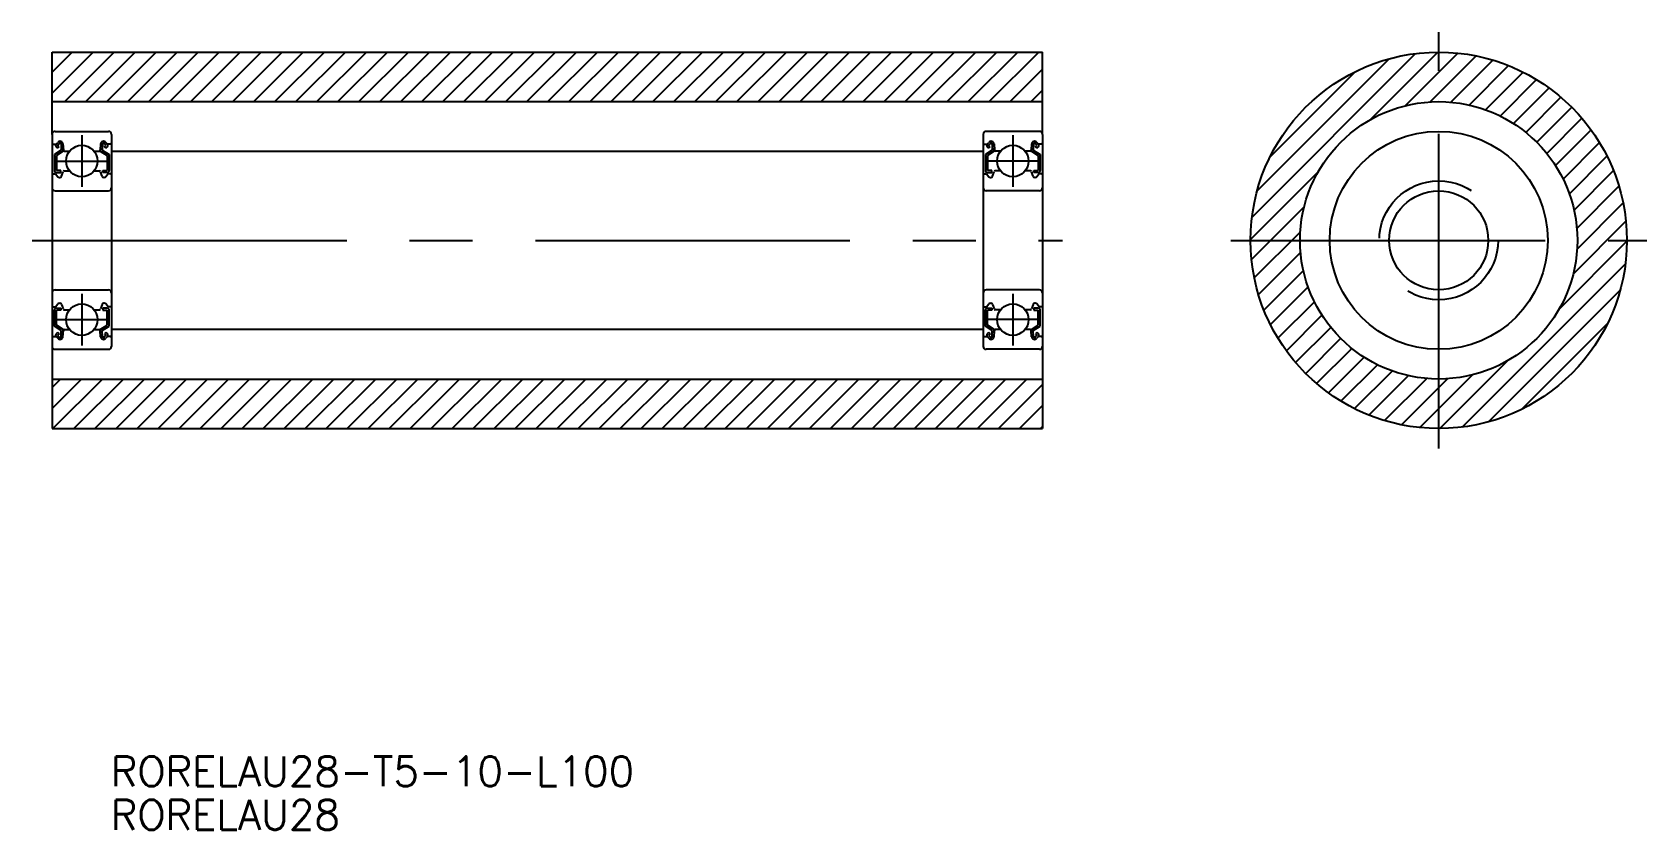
# Model space of a CAD drawing. Extents: x -2 to 161, y -59 to 21.
import ezdxf

# ---------------------------------------------------------------- set-up
doc = ezdxf.new("R2010")
doc.units = 0
doc.linetypes.add('CENTER', pattern=[50.8, 31.75, -6.35, 6.35, -6.35])
doc.linetypes.add('DASHED', pattern=[19.05, 12.7, -6.35])
doc.layers.get('0').update_dxf_attribs({"linetype": 'CONTINUOUS'})
doc.layers.add('CENTER', color=1, linetype='CENTER')
doc.styles.get("Standard").update_dxf_attribs({"font": 'txt.shx', "height": 3, "bigfont": 'bigfont.shx'})

# ---------------------------------------------------------------- blocks, each defined once
blk = doc.blocks.new('*U9')
at = {"color": 7, "linetype": 'CONTINUOUS'}
blk.add_text('RORELAU28-T5-10-L100', height=3, dxfattribs=at).set_placement((5.92, -55.09))
blk = doc.blocks.new('*U10')
at = {"color": 7, "linetype": 'CONTINUOUS'}
blk.add_text('RORELAU28', height=3, dxfattribs=at).set_placement((5.92, -59.49))

msp = doc.modelspace()

# ---------------------------------------------------------------- linework, layer by layer
at = {"color": 7, "linetype": 'CONTINUOUS'}
for p, q in [((0, 10.7), (0, 19)), ((0, 19), (100, 19)), ((100, 10.7), (100, 19)), ((0, 14), (100, 14)), ((0, 10.7), (0, -10.7)), ((0.3, 11), (5.7, 11)), ((0.41, 9.7), (0.57, 9.89)), ((5.59, 9.7), (5.43, 9.89)), ((6, 10.7), (6, -10.7)), ((94, 10.7), (94, -10.7)), ((99.7, 11), (94.3, 11)), ((94.41, 9.7), (94.57, 9.89)), ((99.59, 9.7), (99.43, 9.89)), ((100, 10.7), (100, -10.7)), ((0.1, 9.7), (0.41, 9.7)), ((0.93, 9.1), (0.23, 8.66)), ((0.23, 8.66), (0.23, 7.05)), ((0.56, 9.29), (0.42, 9.43)), ((1.13, 8.99), (0.43, 8.55)), ((0.43, 8.55), (0.43, 7.05)), ((0.56, 9.57), (0.73, 9.76)), ((0.7, 9.43), (0.56, 9.57)), ((0.56, 9.29), (0.7, 9.43)), ((0.9, 9.71), (0.93, 9.1)), ((1.1, 9.73), (1.15, 9.09)), ((1.13, 9.33), (1.13, 8.99)), ((1.25, 9), (1.77, 9)), ((4.23, 9), (4.75, 9)), ((4.9, 9.73), (4.85, 9.09)), ((4.87, 9.33), (4.87, 8.99)), ((4.87, 8.99), (5.57, 8.55)), ((5.1, 9.71), (5.07, 9.1)), ((5.07, 9.1), (5.77, 8.66)), ((5.44, 9.57), (5.27, 9.76)), ((5.29, 9.43), (5.44, 9.57)), ((5.44, 9.29), (5.29, 9.43)), ((5.44, 9.29), (5.58, 9.43)), ((5.57, 8.55), (5.57, 7.05)), ((5.9, 9.7), (5.59, 9.7)), ((5.77, 8.66), (5.77, 7.05)), ((6, 9), (94, 9)), ((94.1, 9.7), (94.41, 9.7)), ((94.93, 9.1), (94.23, 8.66)), ((94.23, 8.66), (94.23, 7.05)), ((94.56, 9.29), (94.42, 9.43)), ((95.13, 8.99), (94.43, 8.55)), ((94.43, 8.55), (94.43, 7.05)), ((94.56, 9.57), (94.73, 9.76)), ((94.71, 9.43), (94.56, 9.57)), ((94.56, 9.29), (94.71, 9.43)), ((94.9, 9.71), (94.93, 9.1)), ((95.1, 9.73), (95.15, 9.09)), ((95.13, 9.33), (95.13, 8.99)), ((95.77, 9), (95.25, 9)), ((98.75, 9), (98.23, 9)), ((98.9, 9.73), (98.85, 9.09)), ((98.87, 9.33), (98.87, 8.99)), ((98.87, 8.99), (99.57, 8.55)), ((99.1, 9.71), (99.07, 9.1)), ((99.07, 9.1), (99.77, 8.66)), ((99.44, 9.57), (99.27, 9.76)), ((99.29, 9.43), (99.44, 9.57)), ((99.44, 9.29), (99.29, 9.43)), ((99.44, 9.29), (99.58, 9.43)), ((99.57, 8.55), (99.57, 7.05)), ((99.9, 9.7), (99.59, 9.7)), ((99.77, 8.66), (99.77, 7.05)), ((0.1, 6.7), (0.35, 6.7)), ((0.35, 6.7), (0.58, 6.42)), ((0.88, 7.05), (0.43, 7.05)), ((0.43, 6.85), (0.88, 6.85)), ((0.88, 6.85), (0.88, 7.05)), ((0.96, 6.48), (1.12, 6.93)), ((1.22, 7), (1.77, 7)), ((4.23, 7), (4.78, 7)), ((5.04, 6.48), (4.88, 6.93)), ((5.12, 7.05), (5.57, 7.05)), ((5.12, 6.85), (5.12, 7.05)), ((5.57, 6.85), (5.12, 6.85)), ((5.65, 6.7), (5.42, 6.42)), ((5.9, 6.7), (5.65, 6.7)), ((94.1, 6.7), (94.35, 6.7)), ((94.35, 6.7), (94.58, 6.42)), ((94.88, 7.05), (94.43, 7.05)), ((94.43, 6.85), (94.88, 6.85)), ((94.88, 6.85), (94.88, 7.05)), ((94.96, 6.48), (95.12, 6.93)), ((95.77, 7), (95.22, 7)), ((98.78, 7), (98.23, 7)), ((99.04, 6.48), (98.88, 6.93)), ((99.12, 6.85), (99.12, 7.05)), ((99.12, 7.05), (99.57, 7.05)), ((99.57, 6.85), (99.12, 6.85)), ((99.65, 6.7), (99.42, 6.42)), ((99.9, 6.7), (99.65, 6.7)), ((0.3, 5), (5.7, 5)), ((0.74, 6.35), (0.77, 6.35)), ((5.26, 6.35), (5.23, 6.35)), ((99.7, 5), (94.3, 5)), ((94.74, 6.35), (94.77, 6.35)), ((99.26, 6.35), (99.23, 6.35)), ((0.3, -5), (5.7, -5)), ((0.35, -6.7), (0.58, -6.42)), ((0.74, -6.35), (0.77, -6.35)), ((0.96, -6.48), (1.12, -6.93)), ((5.04, -6.48), (4.88, -6.93)), ((5.26, -6.35), (5.23, -6.35)), ((5.65, -6.7), (5.42, -6.42)), ((99.7, -5), (94.3, -5)), ((94.35, -6.7), (94.58, -6.42)), ((94.74, -6.35), (94.77, -6.35)), ((94.96, -6.48), (95.12, -6.93)), ((99.04, -6.48), (98.88, -6.93)), ((99.26, -6.35), (99.23, -6.35)), ((99.65, -6.7), (99.42, -6.42)), ((0.1, -6.7), (0.35, -6.7)), ((0.23, -8.66), (0.23, -7.05)), ((0.43, -6.85), (0.88, -6.85)), ((0.43, -8.55), (0.43, -7.05)), ((0.88, -7.05), (0.43, -7.05)), ((0.88, -6.85), (0.88, -7.05)), ((1.22, -7), (1.77, -7)), ((4.23, -7), (4.78, -7)), ((5.57, -6.85), (5.12, -6.85)), ((5.12, -6.85), (5.12, -7.05)), ((5.12, -7.05), (5.57, -7.05)), ((5.57, -8.55), (5.57, -7.05)), ((5.9, -6.7), (5.65, -6.7)), ((5.77, -8.66), (5.77, -7.05)), ((94.1, -6.7), (94.35, -6.7)), ((94.23, -8.66), (94.23, -7.05)), ((94.43, -6.85), (94.88, -6.85)), ((94.43, -8.55), (94.43, -7.05)), ((94.88, -7.05), (94.43, -7.05)), ((94.88, -6.85), (94.88, -7.05)), ((95.77, -7), (95.22, -7)), ((98.78, -7), (98.23, -7)), ((99.57, -6.85), (99.12, -6.85)), ((99.12, -6.85), (99.12, -7.05)), ((99.12, -7.05), (99.57, -7.05)), ((99.57, -8.55), (99.57, -7.05)), ((99.9, -6.7), (99.65, -6.7)), ((99.77, -8.66), (99.77, -7.05)), ((0.1, -9.7), (0.41, -9.7)), ((0.93, -9.1), (0.23, -8.66)), ((0.41, -9.7), (0.57, -9.89)), ((0.56, -9.29), (0.42, -9.43)), ((1.13, -8.99), (0.43, -8.55)), ((0.56, -9.29), (0.7, -9.43)), ((0.7, -9.43), (0.56, -9.57)), ((0.56, -9.57), (0.73, -9.76)), ((0.78, -8.77), (0.78, -8.77)), ((0.9, -9.71), (0.93, -9.1)), ((0.96, -8.88), (0.96, -8.88)), ((1.1, -9.73), (1.15, -9.09)), ((1.13, -9.33), (1.13, -8.99)), ((1.25, -9), (1.77, -9)), ((4.23, -9), (4.75, -9)), ((4.9, -9.73), (4.85, -9.09)), ((4.87, -8.99), (5.57, -8.55)), ((4.87, -9.33), (4.87, -8.99)), ((5.07, -9.1), (5.77, -8.66)), ((5.1, -9.71), (5.07, -9.1)), ((5.44, -9.57), (5.27, -9.76)), ((5.44, -9.29), (5.29, -9.43)), ((5.29, -9.43), (5.44, -9.57)), ((5.59, -9.7), (5.43, -9.89)), ((5.44, -9.29), (5.58, -9.43)), ((5.9, -9.7), (5.59, -9.7)), ((94, -9), (6, -9)), ((94.1, -9.7), (94.41, -9.7)), ((94.93, -9.1), (94.23, -8.66)), ((94.41, -9.7), (94.57, -9.89)), ((94.56, -9.29), (94.42, -9.43)), ((95.13, -8.99), (94.43, -8.55)), ((94.56, -9.29), (94.71, -9.43)), ((94.71, -9.43), (94.56, -9.57)), ((94.56, -9.57), (94.73, -9.76)), ((94.9, -9.71), (94.93, -9.1)), ((95.1, -9.73), (95.15, -9.09)), ((95.13, -9.33), (95.13, -8.99)), ((95.77, -9), (95.25, -9)), ((98.75, -9), (98.23, -9)), ((98.9, -9.73), (98.85, -9.09)), ((98.87, -8.99), (99.57, -8.55)), ((98.87, -9.33), (98.87, -8.99)), ((99.04, -8.88), (99.04, -8.88)), ((99.07, -9.1), (99.77, -8.66)), ((99.1, -9.71), (99.07, -9.1)), ((99.22, -8.77), (99.22, -8.77)), ((99.44, -9.57), (99.27, -9.76)), ((99.29, -9.43), (99.44, -9.57)), ((99.44, -9.29), (99.29, -9.43)), ((99.59, -9.7), (99.43, -9.89)), ((99.44, -9.29), (99.58, -9.43)), ((99.9, -9.7), (99.59, -9.7)), ((0, -10.7), (0, -19)), ((0.3, -11), (5.7, -11)), ((99.7, -11), (94.3, -11)), ((100, -10.7), (100, -19)), ((0, -14), (100, -14)), ((0, -19), (100, -19))]:
    msp.add_line(p, q, dxfattribs=at)
at = {"color": 3, "linetype": 'CONTINUOUS'}
for p, q in [((0, 16.97), (2.03, 19)), ((0, 14.85), (4.15, 19)), ((1.27, 14), (6.27, 19)), ((3.39, 14), (8.39, 19)), ((5.51, 14), (10.51, 19)), ((7.64, 14), (12.64, 19)), ((9.76, 14), (14.76, 19)), ((11.88, 14), (16.88, 19)), ((14, 14), (19, 19)), ((16.12, 14), (21.12, 19)), ((18.24, 14), (23.24, 19)), ((20.36, 14), (25.36, 19)), ((22.49, 14), (27.49, 19)), ((24.61, 14), (29.61, 19)), ((26.73, 14), (31.73, 19)), ((28.85, 14), (33.85, 19)), ((30.97, 14), (35.97, 19)), ((33.09, 14), (38.09, 19)), ((35.21, 14), (40.21, 19)), ((37.33, 14), (42.33, 19)), ((39.46, 14), (44.46, 19)), ((41.58, 14), (46.58, 19)), ((43.7, 14), (48.7, 19)), ((45.82, 14), (50.82, 19)), ((47.94, 14), (52.94, 19)), ((50.06, 14), (55.06, 19)), ((52.18, 14), (57.18, 19)), ((54.31, 14), (59.31, 19)), ((56.43, 14), (61.43, 19)), ((58.55, 14), (63.55, 19)), ((60.67, 14), (65.67, 19)), ((62.79, 14), (67.79, 19)), ((64.91, 14), (69.91, 19)), ((67.03, 14), (72.03, 19)), ((69.15, 14), (74.15, 19)), ((71.28, 14), (76.28, 19)), ((73.4, 14), (78.4, 19)), ((75.52, 14), (80.52, 19)), ((77.64, 14), (82.64, 19)), ((79.76, 14), (84.76, 19)), ((81.88, 14), (86.88, 19)), ((84, 14), (89, 19)), ((86.12, 14), (91.12, 19)), ((88.25, 14), (93.25, 19)), ((90.37, 14), (95.37, 19)), ((92.49, 14), (97.49, 19)), ((94.61, 14), (99.61, 19)), ((121.15, 2.35), (137.65, 18.85)), ((121.67, 5), (135, 18.33)), ((133.09, 12.18), (139.92, 19)), ((136.62, 13.59), (141.94, 18.9)), ((139.13, 13.97), (143.78, 18.62)), ((141.23, 13.95), (145.47, 18.19)), ((96.73, 14), (100, 17.27)), ((122.96, 8.41), (131.59, 17.04)), ((143.06, 13.66), (147.05, 17.65)), ((144.71, 13.19), (148.51, 16.99)), ((98.85, 14), (100, 15.15)), ((146.2, 12.55), (149.88, 16.23)), ((147.55, 11.79), (151.15, 15.38)), ((148.79, 10.9), (152.34, 14.45)), ((149.9, 9.9), (153.44, 13.43)), ((150.91, 8.78), (154.46, 12.33)), ((151.79, 7.54), (155.39, 11.14)), ((152.56, 6.19), (156.24, 9.87)), ((153.19, 4.7), (156.99, 8.5)), ((121, 0.08), (127.82, 6.91)), ((153.66, 3.05), (157.65, 7.04)), ((153.95, 1.21), (158.2, 5.46)), ((121.1, -1.94), (126.41, 3.38)), ((153.97, -0.88), (158.62, 3.77)), ((153.58, -3.4), (158.9, 1.92)), ((121.38, -3.78), (126.03, 0.87)), ((121.81, -5.47), (126.05, -1.23)), ((152.16, -6.94), (159, -0.1)), ((122.35, -7.05), (126.34, -3.06)), ((142.37, -18.85), (158.85, -2.37)), ((123.01, -8.51), (126.81, -4.71)), ((123.77, -9.88), (127.45, -6.2)), ((145.02, -18.33), (158.33, -5.02)), ((124.62, -11.15), (128.21, -7.55)), ((125.55, -12.34), (129.1, -8.79)), ((148.44, -17.02), (157.02, -8.44)), ((126.57, -13.44), (130.1, -9.9)), ((127.67, -14.46), (131.22, -10.91)), ((128.86, -15.39), (132.46, -11.79)), ((130.13, -16.24), (133.81, -12.56)), ((140.1, -19), (146.94, -12.16)), ((0, -14.85), (0.85, -14)), ((0, -16.97), (2.97, -14)), ((0.09, -19), (5.09, -14)), ((2.21, -19), (7.21, -14)), ((4.33, -19), (9.33, -14)), ((6.46, -19), (11.46, -14)), ((8.58, -19), (13.58, -14)), ((10.7, -19), (15.7, -14)), ((12.82, -19), (17.82, -14)), ((14.94, -19), (19.94, -14)), ((17.06, -19), (22.06, -14)), ((19.18, -19), (24.18, -14)), ((21.31, -19), (26.31, -14)), ((23.43, -19), (28.43, -14)), ((25.55, -19), (30.55, -14)), ((27.67, -19), (32.67, -14)), ((29.79, -19), (34.79, -14)), ((31.91, -19), (36.91, -14)), ((34.03, -19), (39.03, -14)), ((36.15, -19), (41.15, -14)), ((38.28, -19), (43.28, -14)), ((40.4, -19), (45.4, -14)), ((42.52, -19), (47.52, -14)), ((44.64, -19), (49.64, -14)), ((46.76, -19), (51.76, -14)), ((48.88, -19), (53.88, -14)), ((51, -19), (56, -14)), ((53.12, -19), (58.12, -14)), ((55.25, -19), (60.25, -14)), ((57.37, -19), (62.37, -14)), ((59.49, -19), (64.49, -14)), ((61.61, -19), (66.61, -14)), ((63.73, -19), (68.73, -14)), ((65.85, -19), (70.85, -14)), ((67.97, -19), (72.97, -14)), ((70.1, -19), (75.1, -14)), ((72.22, -19), (77.22, -14)), ((74.34, -19), (79.34, -14)), ((76.46, -19), (81.46, -14)), ((78.58, -19), (83.58, -14)), ((80.7, -19), (85.7, -14)), ((82.82, -19), (87.82, -14)), ((84.94, -19), (89.94, -14)), ((87.07, -19), (92.07, -14)), ((89.19, -19), (94.19, -14)), ((91.31, -19), (96.31, -14)), ((93.43, -19), (98.43, -14)), ((95.55, -19), (100, -14.55)), ((131.5, -16.99), (135.3, -13.19)), ((132.96, -17.65), (136.95, -13.66)), ((134.54, -18.2), (138.79, -13.95)), ((136.23, -18.62), (140.88, -13.97)), ((138.08, -18.9), (143.4, -13.58)), ((97.67, -19), (100, -16.67)), ((99.79, -19), (100, -18.79))]:
    msp.add_line(p, q, dxfattribs=at)
at = {"color": 7, "linetype": 'CONTINUOUS'}
for centre, radius in [((140, 0), 19), ((140, 0), 14), ((140, 0), 11), ((3, 8), 1.59), ((97, 8), 1.59), ((140, 0), 5), ((3, -8), 1.59), ((97, -8), 1.59)]:
    msp.add_circle(centre, radius, dxfattribs=at)
at = {"color": 3, "linetype": 'DASHED'}
msp.add_circle((140, 0), 6, dxfattribs=at)
at = {"color": 7, "linetype": 'CONTINUOUS'}
for centre, radius, start, end in [((0.3, 10.7), 0.3, 90, 180), ((0.1, 9.8), 0.1, 180.0001, 270), ((0.8, 9.7), 0.298, 5.0005, 140.1714), ((0.8, 9.7), 0.0983, 4.6645, 139.9739), ((5.2, 9.7), 0.298, 39.8286, 174.9997), ((5.2, 9.7), 0.0983, 40.0264, 175.3357), ((5.7, 10.7), 0.3, 0, 90), ((5.9, 9.8), 0.1, 269.9995, 359.9913), ((94.3, 10.7), 0.3, 90, 180), ((94.1, 9.8), 0.1, 180.0087, 270.0005), ((94.8, 9.7), 0.298, 5.0003, 140.1714), ((94.8, 9.7), 0.0983, 4.6643, 139.9736), ((99.2, 9.7), 0.298, 39.8286, 174.9995), ((99.2, 9.7), 0.0983, 40.0261, 175.3355), ((99.7, 10.7), 0.3, 0, 90), ((99.9, 9.8), 0.1, 270, 359.9999), ((0.56, 9.57), 0.2, 139.8648, 225.0001), ((1.25, 9.1), 0.1, 185.1444, 270), ((4.75, 9.1), 0.1, 269.9995, 354.8557), ((5.44, 9.57), 0.2, 314.9967, 40.1352), ((94.56, 9.57), 0.2, 139.8648, 225.0033), ((95.25, 9.1), 0.1, 185.1443, 270.0005), ((98.75, 9.1), 0.1, 270, 354.8556), ((99.44, 9.57), 0.2, 314.9999, 40.1352), ((0.1, 6.6), 0.1, 89.9995, 180.0001), ((0.43, 7.05), 0.2, 180.0001, 270), ((1.22, 6.9), 0.1, 89.9995, 160.1157), ((4.78, 6.9), 0.1, 19.8845, 90.0002), ((5.57, 7.05), 0.2, 269.9998, 359.9956), ((5.9, 6.6), 0.1, 359.9913, 90.0002), ((94.1, 6.6), 0.1, 89.9998, 180.0087), ((94.43, 7.05), 0.2, 180.0044, 270.0002), ((95.22, 6.9), 0.1, 89.9998, 160.1155), ((98.78, 6.9), 0.1, 19.8843, 90.0005), ((99.57, 7.05), 0.2, 270, 359.9999), ((99.9, 6.6), 0.1, 359.9999, 90.0005), ((0.3, 5.3), 0.3, 180, 270), ((0.74, 6.55), 0.2, 220.1384, 270), ((0.77, 6.55), 0.2, 270, 340.1117), ((5.23, 6.55), 0.2, 199.8883, 269.9998), ((5.26, 6.55), 0.2, 269.9998, 319.8615), ((5.7, 5.3), 0.3, 270, 0), ((94.3, 5.3), 0.3, 180, 270), ((94.74, 6.55), 0.2, 220.1385, 270.0002), ((94.77, 6.55), 0.2, 270.0002, 340.1117), ((99.23, 6.55), 0.2, 199.8883, 270), ((99.26, 6.55), 0.2, 270, 319.8616), ((99.7, 5.3), 0.3, 270, 0), ((0.3, -5.3), 0.3, 90, 180), ((0.74, -6.55), 0.2, 90, 139.8616), ((0.77, -6.55), 0.2, 19.8883, 90), ((5.23, -6.55), 0.2, 90.0002, 160.1117), ((5.26, -6.55), 0.2, 40.1385, 90.0002), ((5.7, -5.3), 0.3, 0, 90), ((94.3, -5.3), 0.3, 90, 180), ((94.74, -6.55), 0.2, 89.9998, 139.8615), ((94.77, -6.55), 0.2, 19.8883, 89.9998), ((99.23, -6.55), 0.2, 90, 160.1117), ((99.26, -6.55), 0.2, 40.1384, 90), ((99.7, -5.3), 0.3, 0, 90), ((0.1, -6.6), 0.1, 179.9999, 270.0005), ((0.43, -7.05), 0.2, 90, 179.9999), ((1.22, -6.9), 0.1, 199.8843, 270.0005), ((4.78, -6.9), 0.1, 269.9998, 340.1155), ((5.57, -7.05), 0.2, 0.0044, 90.0002), ((5.9, -6.6), 0.1, 269.9998, 0.0087), ((94.1, -6.6), 0.1, 179.9913, 270.0002), ((94.43, -7.05), 0.2, 89.9998, 179.9956), ((95.22, -6.9), 0.1, 199.8845, 270.0002), ((98.78, -6.9), 0.1, 269.9995, 340.1157), ((99.57, -7.05), 0.2, 0.0001, 90), ((99.9, -6.6), 0.1, 269.9995, 0.0001), ((0.1, -9.8), 0.1, 90, 179.9999), ((0.56, -9.57), 0.2, 134.9999, 220.1352), ((0.8, -9.7), 0.298, 219.8286, 354.9995), ((0.8, -9.7), 0.0983, 220.0261, 355.3354), ((1.25, -9.1), 0.1, 90, 174.8556), ((4.75, -9.1), 0.1, 5.1443, 90.0005), ((5.2, -9.7), 0.298, 185.0003, 320.1714), ((5.2, -9.7), 0.0983, 184.6643, 319.9736), ((5.44, -9.57), 0.2, 319.8648, 45.0033), ((5.9, -9.8), 0.1, 0.0087, 90.0005), ((94.1, -9.8), 0.1, 89.9995, 179.9913), ((94.56, -9.57), 0.2, 134.9967, 220.1352), ((94.8, -9.7), 0.298, 219.8286, 354.9997), ((94.8, -9.7), 0.0983, 220.0264, 355.3357), ((95.25, -9.1), 0.1, 89.9995, 174.8557), ((98.75, -9.1), 0.1, 5.1444, 90), ((99.2, -9.7), 0.298, 185.0005, 320.1714), ((99.2, -9.7), 0.0983, 184.6646, 319.9739), ((99.44, -9.57), 0.2, 319.8648, 45.0001), ((99.9, -9.8), 0.1, 0.0001, 90), ((0.3, -10.7), 0.3, 180, 270), ((5.7, -10.7), 0.3, 270, 0), ((94.3, -10.7), 0.3, 180, 270), ((99.7, -10.7), 0.3, 270, 0)]:
    msp.add_arc(centre, radius, start, end, dxfattribs=at)
at = {"layer": 'CENTER', "color": 1, "linetype": 'CENTER'}
for p, q in [((140, -21), (140, 21)), ((3, 10.6), (3, 5.4)), ((97, 10.6), (97, 5.4)), ((0.4, 8), (5.6, 8)), ((99.6, 8), (94.4, 8)), ((-2, 0), (102, 0)), ((119, 0), (161, 0)), ((3, -5.4), (3, -10.6)), ((97, -5.4), (97, -10.6)), ((0.4, -8), (5.6, -8)), ((99.6, -8), (94.4, -8))]:
    msp.add_line(p, q, dxfattribs=at)

# ---------------------------------------------------------------- block references
at = {"color": 7, "linetype": 'CONTINUOUS'}
for name in ['*U9', '*U10']:
    msp.add_blockref(name, (0, 0), dxfattribs=at)

doc.saveas('drawing.dxf')
